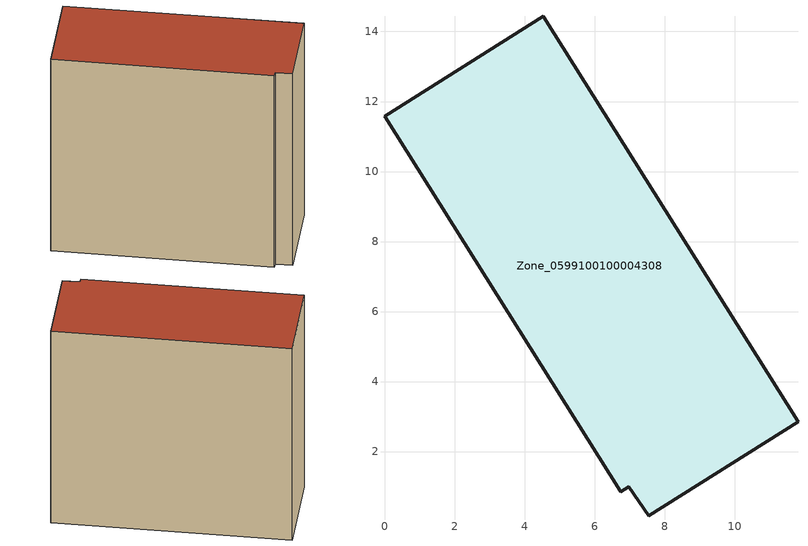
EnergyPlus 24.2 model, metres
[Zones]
Zone_0599100100004308
 floor ground (C_G): 7.55,0.17 6.97,0.99 6.74,0.85 0,11.58 4.53,14.43 11.81,2.85 z0
 wall outside (C_F): 11.81,2.85 4.53,14.43 0,11.58 6.74,0.85 6.97,0.99 7.55,0.17 11.81,2.85 z0:13.05
 roof outside (C_R): 6.97,0.99 7.55,0.17 11.81,2.85 4.53,14.43 0,11.58 6.74,0.85 z13.05
[BUILDING]
Pand.0599100100004308: North Axis=0; Terrain=City; Loads Convergence Tolerance Value=0.04; Temperature Convergence Tolerance Value=0.4; Solar Distribution=FullExterior; Maximum Number of Warmup Days=25; Minimum Number of Warmup Days=1
[Site:Location]
Rotterdam.The.Hague.AP_ZH_NLD Design_Conditions: Latitude=51.96; Longitude=4.45; Time Zone=1; Elevation=-4.5
[SITE:GROUNDTEMPERATURE:BUILDINGSURFACE]
18, 18, 18, 18, 18, 18, 18, 18, 18, 18, 18, 18
[MATERIAL] Thermal Absorptance=0.9; Solar Absorptance=0.7; Visible Absorptance=0.7
Name | Roughness | Thickness | Conductivity | Density | Specific Heat
G.TI.2006-2014 | MediumSmooth | 0.15 | 0.06 | 540 | 1210
F.TI.2006-2014 | Rough | 0.3 | 0.12 | 1920 | 840
R.TI.2006-2014 | MediumRough | 0.2 | 0.08 | 1500 | 1000
[CONSTRUCTION]
C_G: G.TI.2006-2014
C_F: F.TI.2006-2014
C_R: R.TI.2006-2014
[ZONE]
Zone_0599100100004308: Type=1; Multiplier=1; Ceiling Height=Autocalculate; Volume=Autocalculate; Floor Area=autocalculate; Part of Total Floor Area=Yes
[ZONEINFILTRATION:DESIGNFLOWRATE]
Infil_Zone_0599100100004308: Zone or ZoneList or Space or SpaceList=Zone_0599100100004308; Schedule=AlwaysOn; Design Flow Rate Calculation Method=Flow/Area; Flow Rate per Floor Area=0.0015; Constant Term Coefficient=1; Temperature Term Coefficient=0; Velocity Term Coefficient=0; Velocity Squared Term Coefficient=0
[HVACTEMPLATE:ZONE:IDEALLOADSAIRSYSTEM]
Zone_0599100100004308: Maximum Heating Supply Air Temperature=50; Minimum Cooling Supply Air Temperature=13; Maximum Heating Supply Air Humidity Ratio=0.0156; Minimum Cooling Supply Air Humidity Ratio=0.0077; Heating Limit=NoLimit; Cooling Limit=NoLimit; Dehumidification Control Type=ConstantSensibleHeatRatio; Cooling Sensible Heat Ratio=0.7; Dehumidification Setpoint=60; Humidification Control Type=None; Humidification Setpoint=30; Outdoor Air Method=None; Outdoor Air Flow Rate per Person=0.00944; Outdoor Air Flow Rate per Zone Floor Area=0; Outdoor Air Flow Rate per Zone=0; Demand Controlled Ventilation Type=None; Outdoor Air Economizer Type=NoEconomizer; Heat Recovery Type=None; Sensible Heat Recovery Effectiveness=0.7; Latent Heat Recovery Effectiveness=0.65
[ZONECONTROL:THERMOSTAT]
ThermostatControl_Zone_0599100100004308: Zone or ZoneList=Zone_0599100100004308; Control Type Schedule=DualSetpointControlType; Control 1=Thermostat_Zone_0599100100004308; Temperature Difference Between Cutout And Setpoint=0
[THERMOSTATSETPOINT:DUALSETPOINT]
Thermostat_Zone_0599100100004308: Heating Setpoint Temperature Schedule=HeatingSetpoint_Zone_0599100100004308; Cooling Setpoint Temperature Schedule=CoolingSetpoint_Zone_0599100100004308
[SCHEDULE:COMPACT]
HeatingSetpoint_Zone_0599100100004308: Through: 12/31, For: AllDays, Until: 24:00, 21
CoolingSetpoint_Zone_0599100100004308: Through: 12/31, For: AllDays, Until: 24:00, 24
DualSetpointControlType: Through: 12/31, For: AllDays, Until: 24:00, 4
AlwaysOn: Through: 12/31, For: AllDays, Until: 24:00, 1
